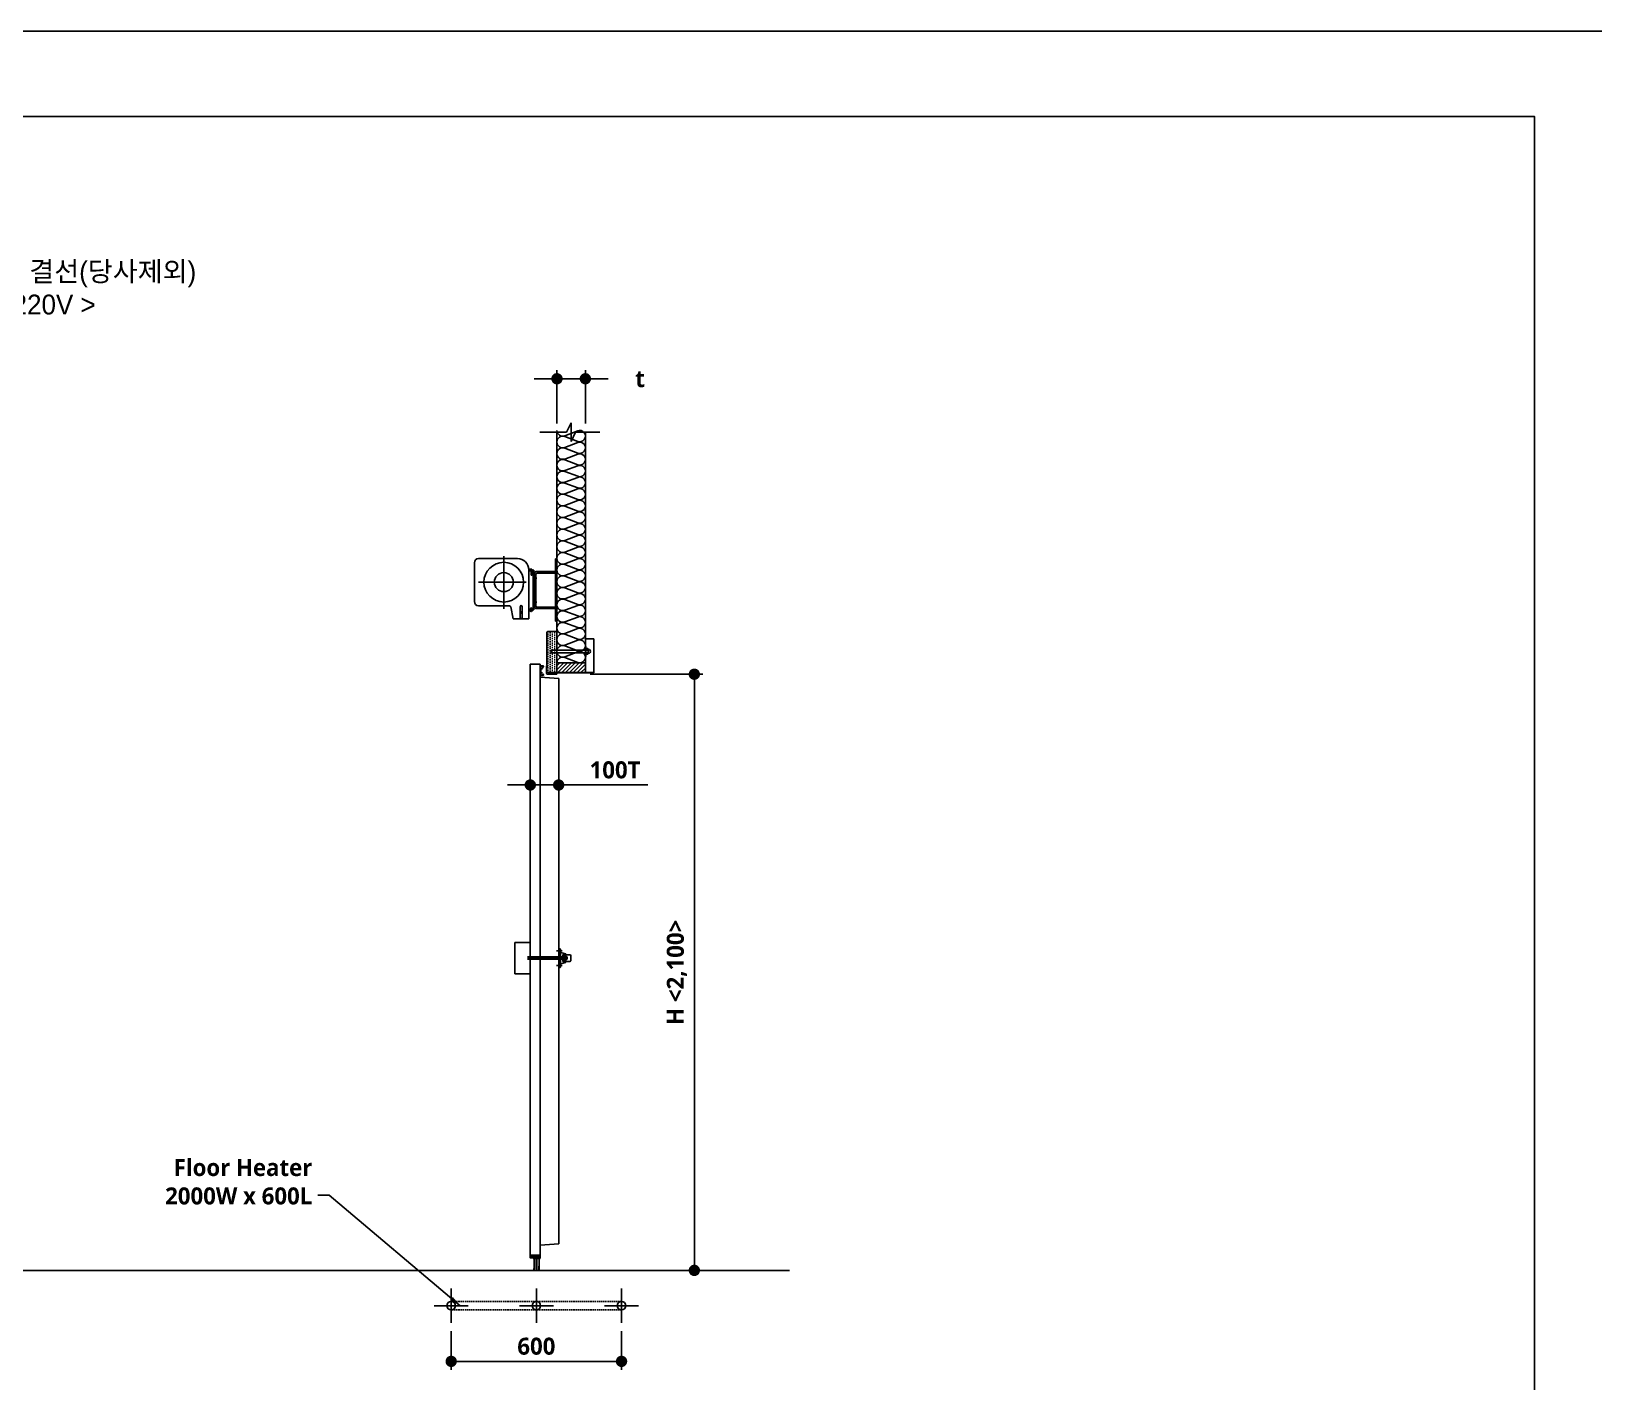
# Model space of a CAD drawing. Header units: millimetres. Extents: x 0 to 33600, y 0 to 8910.
# Drawn here: x 18254 to 23759, y 4153 to 8910 of the extents above; entities that cross this region are included whole.
import ezdxf
from ezdxf.lldxf.tags import DXFTag

# ---------------------------------------------------------------- set-up
doc = ezdxf.new("R2010")
doc.units = ezdxf.units.MM
doc.header["$LTSCALE"] = 20
doc.header["$MEASUREMENT"] = 0
doc.linetypes.add('CENTER', pattern=[2, 1.25, -0.25, 0.25, -0.25])
doc.linetypes.add('HIDDEN', pattern=[0.375, 0.25, -0.125])
doc.layers.get('0').update_dxf_attribs({"linetype": 'CONTINUOUS'})
doc.layers.get('Defpoints').update_dxf_attribs({"color": 181, "linetype": 'CONTINUOUS'})
for name, color, linetype in [('3', 3, 'CONTINUOUS'), ('DIM', 141, 'CONTINUOUS'), ('DOOR-2', 1, 'CONTINUOUS'), ('DOOR-3', 8, 'CONTINUOUS'), ('TEXT', 7, 'CONTINUOUS'), ('TEXT-1', 7, 'CONTINUOUS'), ('방열문', 7, 'CONTINUOUS')]:
    doc.layers.add(name, color=color, linetype=linetype)
doc.styles.add('SH_대대리576', font='')
doc.styles.get("Standard").update_dxf_attribs({"font": 'NanumGothicBold.ttf'})
doc.styles.get('SH_대대리576').set_extended_font_data('NanumGothic', bold=True)
tags = doc.linetypes.add('破線', pattern=[38.1, 25.4, -12.7]).pattern_tags.tags
tags[6:7] = [DXFTag(74, 4), DXFTag(75, 0), DXFTag(340, '0'), DXFTag(46, 1.0), DXFTag(50, 0.0), DXFTag(44, 0.0), DXFTag(45, 0.0)]
tags[4:5] = [DXFTag(74, 4), DXFTag(75, 0), DXFTag(340, '0'), DXFTag(46, 1.0), DXFTag(50, 0.0), DXFTag(44, 0.0), DXFTag(45, 0.0)]
tags = doc.linetypes.add('２点鎖線', pattern=[63.5, 31.75, -6.35, 6.35, -6.35, 6.35, -6.35]).pattern_tags.tags
tags[14:15] = [DXFTag(74, 4), DXFTag(75, 0), DXFTag(340, '0'), DXFTag(46, 1.0), DXFTag(50, 0.0), DXFTag(44, 0.0), DXFTag(45, 0.0)]
tags[12:13] = [DXFTag(74, 4), DXFTag(75, 0), DXFTag(340, '0'), DXFTag(46, 1.0), DXFTag(50, 0.0), DXFTag(44, 0.0), DXFTag(45, 0.0)]
tags[10:11] = [DXFTag(74, 4), DXFTag(75, 0), DXFTag(340, '0'), DXFTag(46, 1.0), DXFTag(50, 0.0), DXFTag(44, 0.0), DXFTag(45, 0.0)]
tags[8:9] = [DXFTag(74, 4), DXFTag(75, 0), DXFTag(340, '0'), DXFTag(46, 1.0), DXFTag(50, 0.0), DXFTag(44, 0.0), DXFTag(45, 0.0)]
tags[6:7] = [DXFTag(74, 4), DXFTag(75, 0), DXFTag(340, '0'), DXFTag(46, 1.0), DXFTag(50, 0.0), DXFTag(44, 0.0), DXFTag(45, 0.0)]
tags[4:5] = [DXFTag(74, 4), DXFTag(75, 0), DXFTag(340, '0'), DXFTag(46, 1.0), DXFTag(50, 0.0), DXFTag(44, 0.0), DXFTag(45, 0.0)]
doc.dimstyles.new('yongsung', dxfattribs={"dimscale": 20, "dimtxt": 3, "dimasz": 2, "dimexe": 1.5, "dimexo": 1.5, "dimgap": 1, "dimtad": 1, "dimdec": 0, "dimdsep": 46, "dimlunit": 6, "dimtxsty": 'Standard', "dimblk": 'DOT', "dimcen": 0, "dimdle": 2, "dimclrd": 256, "dimclre": 256, "dimclrt": 256, "dimadec": 0, "dimazin": 0, "dimtfac": 480, "dimtdec": 0, "dimtix": 1, "dimtmove": 2, "dimatfit": 3, "dimfxl": 1, "dimtolj": 1, "dimtzin": 0, "dimarcsym": 0})

# ---------------------------------------------------------------- blocks, each defined once
blk = doc.blocks.new('_Dot')
at = {"color": 0, "linetype": 'ByBlock', "lineweight": -2}
blk.add_line((-0.5, 0), (-1, 0), dxfattribs=at)
at = {"color": 0, "linetype": 'ByBlock', "const_width": 0.5}
blk.add_lwpolyline([(-0.25, 0, 1), (0.25, 0, 1)], format="xyb", close=True, dxfattribs=at)
blk = doc.blocks.new('*D316')
at = {"layer": 'Defpoints', "color": 0}
for p in [(20193.9, 6645), (20424.5, 4545), (20590.4, 4545)]:
    blk.add_point(p, dxfattribs=at)
at = {"layer": 'DIM', "lineweight": -2}
for p, q in [((20223.9, 6645), (20620.4, 6645)), ((20590.4, 6605), (20590.4, 4585)), ((20454.5, 4545), (20620.4, 4545))]:
    blk.add_line(p, q, dxfattribs=at)
at = {"layer": 'DIM', "linetype": 'ByBlock', "lineweight": -2, "xscale": 40, "yscale": 40, "zscale": 40}
for p, rotation in [((20590.4, 6645), 90), ((20590.4, 4545), 270)]:
    blk.add_blockref('_Dot', p, dxfattribs=dict(at, rotation=rotation))
at = {"layer": 'DIM', "insert": (20528.8, 5595), "char_height": 60, "attachment_point": 5, "rotation": 90}
blk.add_mtext('\\A1;H <2,100>', dxfattribs=at)
blk = doc.blocks.new('INSU')
at = {"layer": '3'}
for p, q in [((0.013, 0.729), (0.187, 0.271)), ((0.387, 0.729), (0.213, 0.271))]:
    blk.add_line(p, q, dxfattribs=at)
for centre, start, end in [((0.2, 0.8), 339.2034, 200.7966), ((0, 0.2), 270, 20.7966), ((0.4, 0.2), 159.2034, 270)]:
    blk.add_arc(centre, 0.2, start, end, dxfattribs=at)
blk = doc.blocks.new('*D317')
at = {"layer": 'Defpoints', "color": 0}
for p in [(20012.5, 6365.6), (20112.5, 6254.9), (20112.5, 6071.1)]:
    blk.add_point(p, dxfattribs=at)
at = {"layer": 'DIM', "lineweight": -2}
for p, q in [((20012.5, 6335.6), (20012.5, 6224.9)), ((20112.5, 6101.1), (20112.5, 6284.9)), ((19972.5, 6254.9), (19932.5, 6254.9)), ((20012.5, 6254.9), (20112.5, 6254.9)), ((20112.5, 6254.9), (20426.2, 6254.9))]:
    blk.add_line(p, q, dxfattribs=at)
at = {"layer": 'DIM', "linetype": 'ByBlock', "lineweight": -2, "xscale": 40, "yscale": 40, "zscale": 40}
blk.add_blockref('_Dot', (20012.5, 6254.9), dxfattribs=at)
at = {"layer": 'DIM', "linetype": 'ByBlock', "lineweight": -2, "xscale": 40, "yscale": 40, "zscale": 40, "rotation": 180}
blk.add_blockref('_Dot', (20112.5, 6254.9), dxfattribs=at)
at = {"layer": 'DIM', "insert": (20311.1, 6307.8), "char_height": 60, "attachment_point": 5}
blk.add_mtext('\\A1;100T', dxfattribs=at)
blk = doc.blocks.new('*D319')
at = {"layer": 'Defpoints', "color": 0}
for p in [(20206.5, 7685.9), (20106.5, 7497.8), (20206.5, 7497.8)]:
    blk.add_point(p, dxfattribs=at)
at = {"layer": 'DIM', "lineweight": -2}
for p, q in [((20106.5, 7527.8), (20106.5, 7715.9)), ((20206.5, 7527.8), (20206.5, 7715.9)), ((20066.5, 7685.9), (20026.5, 7685.9)), ((20106.5, 7685.9), (20206.5, 7685.9)), ((20246.5, 7685.9), (20286.5, 7685.9))]:
    blk.add_line(p, q, dxfattribs=at)
at = {"layer": 'DIM', "linetype": 'ByBlock', "lineweight": -2, "xscale": 40, "yscale": 40, "zscale": 40}
blk.add_blockref('_Dot', (20106.5, 7685.9), dxfattribs=at)
at = {"layer": 'DIM', "linetype": 'ByBlock', "lineweight": -2, "xscale": 40, "yscale": 40, "zscale": 40, "rotation": 180}
blk.add_blockref('_Dot', (20206.5, 7685.9), dxfattribs=at)
at = {"layer": 'DIM', "insert": (20399.2, 7685.9), "char_height": 60, "attachment_point": 5}
blk.add_mtext('\\A1;\\A1;t', dxfattribs=at)
blk = doc.blocks.new('A$C34577A09')
at = {"layer": 'DOOR-3', "linetype": 'ByBlock'}
for p, q in [((103.6, 35.1), (103.6, 220.7)), ((0, 61.1), (0, 197.1)), ((0, 61.1), (0, 197.1)), ((15, 212.1), (152, 212.1)), ((191.6, 174.3), (203, 174.3)), ((192, 172.1), (192, 0.1)), ((210, 171.3), (192, 171.3)), ((192.1, 171.4), (192.1, 169.2)), ((192.1, 169.2), (207.4, 169.2)), ((199.9, 171.1), (199.9, 171.3)), ((199.9, 155.1), (199.9, 171.1)), ((203, 174.3), (203, 155.1)), ((207.4, 33.7), (207.4, 169.1)), ((210, 31.3), (210, 171.3)), ((14.1, 129.1), (181.9, 129.1)), ((15, 46.1), (123.2, 46.1)), ((137, 0.1), (128.1, 42.1)), ((192, 0.1), (137, 0.1)), ((161.9, 3.2), (161.9, 43.6)), ((168, 43.6), (168, 3.2)), ((207.4, 33.6), (192, 33.6)), ((192, 31.3), (210, 31.3)), ((194.4, 31.3), (194.4, 28.9)), ((194.4, 28.9), (205.5, 28.9)), ((198.5, 38.1), (201.7, 38.1)), ((198.5, 31.3), (198.5, 38.1)), ((201.7, 38.1), (201.7, 31.3)), ((205.5, 28.9), (205.5, 31.3))]:
    blk.add_line(p, q, dxfattribs=at)
for centre, radius in [((103.6, 129.1), 70), ((103.6, 129.1), 33.5), ((164.9, 22.3), 2.93)]:
    blk.add_circle(centre, radius, dxfattribs=at)
for centre, radius, start, end in [((15, 197.1), 15, 90, 180), ((152, 172.1), 40, 0, 90), ((201.4, 155.1), 1.52, 180.1429, 359.8571), ((15, 61.1), 15, 180, 270), ((123.2, 41.1), 5, 11.9784, 90), ((165, 43.6), 2.98, 0.2056, 179.7944), ((165, 3), 2.98, 176.0524, 3.9476), ((199.9, 29), 3.4, 180.8166, 359.1834)]:
    blk.add_arc(centre, radius, start, end, dxfattribs=at)
blk = doc.blocks.new('A$C17235A22')
at = {"color": 0}
for centre, start in [((-102.8, 16.9), 351.3862), ((-101.7, 16.9), 351.3395)]:
    blk.add_arc(centre, 106.1, start, 0, dxfattribs=at)
blk.add_arc((2.7, 1.1), 0.538, 193.2102, 337.1877)
at = {"layer": '방열문', "color": 1, "linetype": 'CENTER'}
for p, q in [((7.7, 42.5), (0, 42.5)), ((3.9, 46.4), (3.9, 16.9))]:
    blk.add_line(p, q, dxfattribs=at)
at = {"layer": '방열문', "color": 0}
for p, q in [((3.4, 40.8), (3.4, 16.9)), ((4.4, 40.8), (4.4, 16.9))]:
    blk.add_line(p, q, dxfattribs=at)
blk.add_arc((3.9, 42.5), 1.81, 286.6015, 253.3985, dxfattribs=at)
at = {"layer": '방열문', "color": 1, "linetype": 'CENTER'}
blk.add_arc((-102.3, 16.9), 106.1, 350.8303, 0, dxfattribs=at)
blk = doc.blocks.new('*D331')
at = {"layer": 'Defpoints', "color": 0}
for p in [(19733.9, 4360.7), (20333.9, 4360.7), (19733.9, 4224.5)]:
    blk.add_point(p, dxfattribs=at)
at = {"layer": 'DIM', "lineweight": -2}
for p, q in [((19733.9, 4330.7), (19733.9, 4194.5)), ((20333.9, 4330.7), (20333.9, 4194.5)), ((20293.9, 4224.5), (19773.9, 4224.5))]:
    blk.add_line(p, q, dxfattribs=at)
at = {"layer": 'DIM', "linetype": 'ByBlock', "lineweight": -2, "xscale": 40, "yscale": 40, "zscale": 40, "rotation": 180}
blk.add_blockref('_Dot', (19733.9, 4224.5), dxfattribs=at)
at = {"layer": 'DIM', "linetype": 'ByBlock', "lineweight": -2, "xscale": 40, "yscale": 40, "zscale": 40}
blk.add_blockref('_Dot', (20333.9, 4224.5), dxfattribs=at)
at = {"layer": 'DIM', "insert": (20033.9, 4277.6), "char_height": 60, "attachment_point": 5}
blk.add_mtext('\\A1;600', dxfattribs=at)

msp = doc.modelspace()

# ---------------------------------------------------------------- hatches: boundary and pattern name
h = msp.add_hatch()
h.set_pattern_fill('DOTS', color=256, scale=5, angle=270, style=0)
h.set_pattern_definition([(270, (18621.878, 37659.626), (7.9375, -3.96875), [0, -7.9375])])
h.paths.add_polyline_path([(20105.5, 6651.2, 0.414214), (20106.5, 6652.2), (20106.5, 6794, 0.414214), (20105.5, 6795), (20073.5, 6795, 0.414214), (20070.5, 6792), (20070.5, 6720.3, -1), (20070.5, 6719.7), (20070.5, 6679.6), (20072.6, 6671.9), (20071.4, 6671.6), (20070.5, 6675), (20069.5, 6675), (20069.5, 6670.5), (20069.9, 6669.7), (20069.5, 6669), (20069.9, 6668.2), (20069.5, 6667.5), (20069.9, 6666.7), (20069.5, 6666), (20069.9, 6665.2), (20069.5, 6664.5), (20069.9, 6663.7), (20069.5, 6663), (20069.9, 6662.2), (20069.5, 6661.5), (20069.9, 6660.7), (20069.5, 6660), (20069.9, 6659.2), (20069.5, 6658.5), (20069.9, 6657.7), (20069.5, 6657), (20069.9, 6656.2), (20069.5, 6655.5), (20069.9, 6654.7), (20069.5, 6654), (20069.9, 6653.2), (20069.5, 6652.5), (20069.9, 6651.7), (20069.5, 6651), (20069.9, 6650.2), (20069.5, 6649.5), (20069.5, 6648, 0.414214), (20072.5, 6645), (20098.2, 6645, -1), (20098.8, 6645), (20106.5, 6645), (20106.5, 6648), (20077.5, 6648, -0.414214), (20076.5, 6649), (20076.5, 6650.2, -0.414214), (20077.5, 6651.2)])
at = {"linetype": 'Continuous', "transparency": 33554687}
h = msp.add_hatch(dxfattribs=at)
h.set_pattern_fill('ANSI31')
h.set_pattern_definition([(45, (48259.6228, -1257258.6158), (-2.24506403, 2.24506403), [])])
h.paths.add_polyline_path([(20012.5, 4598.7), (20012.5, 4588.7), (20035.2, 4588.7), (20043.7, 4588.7), (20047.5, 4588.7), (20047.5, 4598.7)])
at = {"layer": 'DOOR-2', "linetype": '破線', "ltscale": 0.5}
h = msp.add_hatch(dxfattribs=at)
h.set_pattern_fill('ANSI31', color=256, scale=3)
h.set_pattern_definition([(45, (-50243.529, -144901.942), (-6.7351921, 6.7351921), [])])
h.paths.add_polyline_path([(20106.5, 6651), (20106.5, 6685), (20206.5, 6685), (20206.5, 6651)])

# ---------------------------------------------------------------- linework, layer by layer
for p, q in [((20140.5, 7497.8), (20045.9, 7497.8)), ((20155.9, 7531), (20140.5, 7497.8)), ((20155.9, 7531), (20155.9, 7464.6)), ((20171.4, 7497.8), (20155.9, 7464.6)), ((20257.2, 7497.8), (20171.4, 7497.8))]:
    msp.add_line(p, q)
at = {"color": 7, "linetype": 'Continuous'}
for p, q in [((20112.5, 6630), (20047.5, 6635)), ((20112.5, 6630), (20112.5, 4638.7)), ((20112.5, 4638.7), (20047.5, 4633.7)), ((20012.5, 4598.7), (20047.5, 4598.7))]:
    msp.add_line(p, q, dxfattribs=at)
msp.add_lwpolyline([(20047.5, 6680), (20012.5, 6680), (20012.5, 4588.7), (20047.5, 4588.7)], close=True, dxfattribs=at)
at = {"layer": 'Defpoints'}
for points in [[(12600, 8910), (25200, 8910), (25200, 0), (12600, 0)], [(12900, 8610), (23550, 8610), (23550, 300), (12900, 300)]]:
    msp.add_lwpolyline(points, close=True, dxfattribs=at)
at = {"layer": 'DOOR-2', "linetype": '２点鎖線', "ltscale": 5}
for p, q in [((20106.5, 6685), (20106.5, 7497.8)), ((20206.5, 6651), (20206.5, 7497.8))]:
    msp.add_line(p, q, dxfattribs=at)
at = {"layer": 'DOOR-2'}
for p, q in [((20070.5, 6792), (20070.5, 6720.3)), ((20105.5, 6795), (20073.5, 6795)), ((20106.5, 6652.2), (20106.5, 6794)), ((20070.5, 6719.7), (20070.5, 6679.6)), ((20069.5, 6675), (20070.5, 6675)), ((20069.5, 6675), (20069.5, 6670.5)), ((20069.5, 6670.5), (20069.9, 6669.7)), ((20069.9, 6669.7), (20069.5, 6669)), ((20069.5, 6669), (20069.9, 6668.2)), ((20069.9, 6668.2), (20069.5, 6667.5)), ((20069.5, 6667.5), (20069.9, 6666.7)), ((20069.9, 6666.7), (20069.5, 6666)), ((20069.5, 6666), (20069.9, 6665.2)), ((20069.9, 6665.2), (20069.5, 6664.5)), ((20069.5, 6664.5), (20069.9, 6663.7)), ((20069.9, 6663.7), (20069.5, 6663)), ((20069.5, 6663), (20069.9, 6662.2)), ((20069.9, 6662.2), (20069.5, 6661.5)), ((20069.5, 6661.5), (20069.9, 6660.7)), ((20069.9, 6660.7), (20069.5, 6660)), ((20072.6, 6671.9), (20070.5, 6679.6)), ((20071.4, 6671.6), (20070.5, 6675)), ((20072.6, 6671.9), (20071.4, 6671.6)), ((20069.5, 6660), (20069.9, 6659.2)), ((20069.9, 6659.2), (20069.5, 6658.5)), ((20069.5, 6658.5), (20069.9, 6657.7)), ((20069.9, 6657.7), (20069.5, 6657)), ((20069.5, 6657), (20069.9, 6656.2)), ((20069.9, 6656.2), (20069.5, 6655.5)), ((20069.5, 6655.5), (20069.9, 6654.7)), ((20069.9, 6654.7), (20069.5, 6654)), ((20069.5, 6654), (20069.9, 6653.2)), ((20069.9, 6653.2), (20069.5, 6652.5)), ((20069.5, 6652.5), (20069.9, 6651.7)), ((20069.9, 6651.7), (20069.5, 6651)), ((20069.5, 6651), (20069.9, 6650.2)), ((20069.9, 6650.2), (20069.5, 6649.5)), ((20069.5, 6649.5), (20069.5, 6648)), ((20072.5, 6645), (20098.2, 6645)), ((20076.5, 6650.2), (20076.5, 6649)), ((20105.5, 6651.2), (20077.5, 6651.2)), ((20077.5, 6648), (20106.5, 6648)), ((20098.8, 6645), (20106.5, 6645)), ((20106.5, 6645), (20106.5, 6648)), ((19733.9, 4480.7), (19733.9, 4360.7)), ((20033.9, 4480.7), (20033.9, 4360.7)), ((20333.9, 4480.7), (20333.9, 4360.7)), ((19673.9, 4420.7), (19793.9, 4420.7)), ((19973.9, 4420.7), (20093.9, 4420.7)), ((20273.9, 4420.7), (20393.9, 4420.7))]:
    msp.add_line(p, q, dxfattribs=at)
at = {"layer": 'DOOR-2', "linetype": '破線', "ltscale": 0.5}
for p, q in [((20206.5, 6730.2), (20086.3, 6730.2)), ((20086.3, 6730.2), (20086.3, 6720.2)), ((20086.3, 6720.2), (20206.5, 6720.2)), ((20206.5, 6720.2), (20206.5, 6730.2))]:
    msp.add_line(p, q, dxfattribs=at)
at = {"layer": 'DOOR-2', "ltscale": 0.5}
for p, q in [((20206.5, 6742.4), (20208.5, 6742.4)), ((20206.5, 6707.7), (20206.5, 6742.4)), ((20208.5, 6742.4), (20208.5, 6707.7)), ((20208.5, 6707.7), (20206.5, 6707.7))]:
    msp.add_line(p, q, dxfattribs=at)
at = {"layer": 'DOOR-2', "linetype": 'Continuous', "ltscale": 5}
for p, q in [((20208.5, 6732.7), (20209, 6735.2)), ((20208.5, 6717.7), (20208.5, 6732.7)), ((20208.5, 6717.7), (20208.5, 6732.7)), ((20208.5, 6717.7), (20209, 6715.2)), ((20209, 6735.2), (20215.5, 6735.2)), ((20209, 6730.2), (20215.5, 6730.2)), ((20209, 6720.2), (20215.5, 6720.2)), ((20216.5, 6732.7), (20215.5, 6735.2)), ((20216.5, 6717.7), (20215.5, 6715.2)), ((20216.5, 6732.7), (20216.5, 6717.7)), ((20216.7, 6732.5), (20216.7, 6717.9)), ((20215.5, 6715.2), (20209, 6715.2))]:
    msp.add_line(p, q, dxfattribs=at)
at = {"layer": 'DOOR-2', "ltscale": 10}
msp.add_line((20925.5, 4545), (14644.2, 4545), dxfattribs=at)
at = {"layer": 'DOOR-2'}
for centre, radius, start, end in [((20073.5, 6792), 3, 90, 180), ((20105.5, 6794), 1, 0, 90), ((20070.5, 6720), 0.3, 270, 90), ((20072.5, 6648), 3, 180, 270), ((20077.5, 6650.2), 1, 90, 180), ((20077.5, 6649), 1, 180, 270), ((20098.5, 6645), 0.3, 0, 180), ((20105.5, 6652.2), 1, 270, 0)]:
    msp.add_arc(centre, radius, start, end, dxfattribs=at)
at = {"layer": 'DOOR-2', "linetype": 'Continuous', "ltscale": 5}
for centre, radius, start, end in [((20220.1, 6733.7), 11.6, 184.9793, 197.6405), ((20233.8, 6725.2), 25.2, 168.5788, 191.4212), ((20220.1, 6716.7), 11.6, 162.3595, 175.0207), ((20212.1, 6733), 4.48, 320.7195, 355.6777), ((20203.5, 6725.2), 13, 337.3801, 22.6199), ((20212.1, 6717.3), 4.48, 4.3223, 39.2805), ((20216.7, 6732.7), 0.2, 180, 270), ((20216.7, 6717.7), 0.2, 90, 180), ((20217.2, 6725.2), 7.32, 266.207, 93.793)]:
    msp.add_arc(centre, radius, start, end, dxfattribs=at)
at = {"layer": 'DOOR-3', "color": 1}
for p, q in [((20101.5, 7051.4), (20101.5, 6831.4)), ((20106.5, 7051.4), (20101.5, 7051.4)), ((20106.5, 7051.4), (20106.5, 6831.4)), ((20026.5, 6999.4), (20026.5, 6883.4)), ((20031.5, 6996.4), (20031.5, 6886.4)), ((20033.5, 7006.4), (20101.5, 7006.4)), ((20036.5, 7001.4), (20101.5, 7001.4)), ((20035.8, 6983.9), (20022.6, 6983.9)), ((20031.5, 6988.9), (20026.5, 6988.9)), ((20031.5, 6978.9), (20026.5, 6978.9)), ((20035.8, 6898.9), (20022.6, 6898.9)), ((20031.5, 6903.9), (20026.5, 6903.9)), ((20031.5, 6893.9), (20026.5, 6893.9)), ((20036.5, 6881.4), (20101.5, 6881.4)), ((20033.5, 6876.4), (20101.5, 6876.4)), ((20106.5, 6831.4), (20101.5, 6831.4))]:
    msp.add_line(p, q, dxfattribs=at)
at = {"layer": 'DOOR-3'}
for p, q in [((20047.5, 6675), (20056.3, 6675)), ((20047.5, 6672), (20047.5, 6675)), ((20047.5, 6672), (20048, 6672)), ((20048, 6643), (20048, 6672)), ((20050, 6665.5), (20050, 6673)), ((20050, 6673), (20056.5, 6673)), ((20050, 6665.5), (20055, 6665.5)), ((20050, 6657.8), (20050, 6664.5)), ((20050, 6664.5), (20055, 6664.5)), ((20055, 6665.5), (20055, 6664.5)), ((20056.5, 6673), (20056.5, 6670)), ((20047.5, 6643), (20048, 6643)), ((20047.5, 6640), (20047.5, 6643)), ((20047.5, 6640), (20056.3, 6640)), ((20049.7, 6657.5), (20050, 6657.8)), ((20049.7, 6657.5), (20050, 6657.2)), ((20050, 6650.5), (20050, 6657.2)), ((20050, 6650.5), (20055, 6650.5)), ((20050, 6649.5), (20055, 6649.5)), ((20050, 6642), (20050, 6649.5)), ((20050, 6642), (20056.5, 6642)), ((20055, 6649.5), (20055, 6650.5)), ((20056.5, 6642), (20056.5, 6644.9)), ((19957.8, 5699.9), (20012.5, 5699.9)), ((19957.8, 5699.9), (19957.8, 5590)), ((20112.5, 5678), (20117, 5678)), ((20117.5, 5645), (20117.5, 5677)), ((20118.5, 5645), (20118.5, 5676.5)), ((20002.5, 5649), (20142.5, 5649)), ((20002.5, 5645), (20142.5, 5649)), ((20002.5, 5649), (20142.5, 5645)), ((20142.5, 5641), (20002.5, 5645)), ((20142.5, 5645), (20002.5, 5641)), ((20002.5, 5641), (20142.5, 5641)), ((20117.5, 5645), (20117.5, 5613)), ((20118.5, 5645), (20118.5, 5613.5)), ((20119.7, 5664.7), (20136.4, 5660.2)), ((20119.7, 5625.2), (20136.4, 5629.7)), ((20127.5, 5645), (20127.5, 5656)), ((20127.5, 5645), (20127.5, 5633.5)), ((20128, 5633), (20136.3, 5633)), ((20137.5, 5657), (20128.3, 5657)), ((20137.5, 5657.2), (20128.5, 5657)), ((20137.5, 5658.8), (20137.5, 5631.1)), ((20142.5, 5645), (20142.5, 5649)), ((20142.5, 5641), (20142.5, 5645)), ((20154.8, 5636), (20154.8, 5654)), ((19957.8, 5590), (20012.5, 5590)), ((20112.5, 5612), (20117, 5612))]:
    msp.add_line(p, q, dxfattribs=at)
at = {"layer": 'DOOR-3', "ltscale": 0.3}
for p, q in [((20105.4, 5671), (20125.2, 5671)), ((20105.4, 5619), (20125.2, 5619)), ((20133.5, 5653.7), (20133.5, 5636.2))]:
    msp.add_line(p, q, dxfattribs=at)
at = {"layer": 'DOOR-3', "ltscale": 0.8}
msp.add_line((20002.5, 5645), (20142.5, 5645), dxfattribs=at)
at = {"layer": 'DOOR-3', "ltscale": 0.7}
for p, q in [((20137.5, 5657), (20151.8, 5657)), ((20137.5, 5633), (20151.8, 5633))]:
    msp.add_line(p, q, dxfattribs=at)
at = {"layer": 'DOOR-3', "color": 1}
for centre, radius, start, end in [((20033.5, 6999.4), 7, 90, 180), ((20036.5, 6996.4), 5, 90, 180), ((20033.5, 6883.4), 7, 180, 270), ((20036.5, 6886.4), 5, 180, 270)]:
    msp.add_arc(centre, radius, start, end, dxfattribs=at)
at = {"layer": 'DOOR-3'}
for centre, radius, start, end in [((20056.3, 6672.2), 2.75, 286.8109, 90), ((20057, 6670), 0.423, 180, 286.8109), ((20056.3, 6642.7), 2.75, 270, 73.1891), ((20057, 6644.9), 0.423, 73.1891, 180), ((20116.5, 5677), 1, 0, 90), ((20117, 5676.5), 1.5, 0, 90), ((20120, 5666.1), 1.5, 180, 255.2564), ((20120, 5623.8), 1.5, 104.7436, 180), ((20128.5, 5656), 1, 91.4321, 180), ((20128, 5633.5), 0.5, 180, 270), ((20133.5, 5645), 2.1, 0, 180), ((20133.5, 5645), 2.1, 180, 0), ((20136.3, 5628), 5, 76.1378, 90), ((20136, 5658.8), 1.5, 0, 75.2564), ((20136, 5631.1), 1.5, 284.7436, 0), ((20151.8, 5654), 3, 0, 90), ((20151.8, 5636), 3, 270, 0), ((20116.5, 5613), 1, 270, 0), ((20117, 5613.5), 1.5, 270, 0)]:
    msp.add_arc(centre, radius, start, end, dxfattribs=at)
at = {"layer": 'TEXT'}
msp.add_line((20206.5, 6765.3), (20206.5, 6770.3), dxfattribs=at)
at = {"layer": 'TEXT-1'}
msp.add_line((20106.5, 6685), (20206.5, 6685), dxfattribs=at)
at = {"layer": '방열문'}
for p, q in [((20206.5, 6770.3), (20236.5, 6770.3)), ((20206.5, 6765.3), (20207.2, 6765.3)), ((20207.2, 6769.6), (20235.8, 6769.6)), ((20207.2, 6765.3), (20207.2, 6769.6)), ((20235.8, 6651), (20235.8, 6769.6)), ((20236.5, 6650.3), (20236.5, 6770.3)), ((20081.5, 6650.3), (20081.5, 6651)), ((20081.5, 6651), (20235.8, 6651)), ((20081.5, 6650.3), (20236.5, 6650.3))]:
    msp.add_line(p, q, dxfattribs=at)
at = {"layer": '방열문', "linetype": 'HIDDEN'}
for p, q in [((20333.9, 4435.7), (19733.9, 4435.7)), ((20333.9, 4405.7), (19733.9, 4405.7))]:
    msp.add_line(p, q, dxfattribs=at)
at = {"layer": '방열문'}
for centre in [(19733.9, 4420.7), (20033.9, 4420.7), (20333.9, 4420.7)]:
    msp.add_circle(centre, 15, dxfattribs=at)

# ---------------------------------------------------------------- block references
at = {"color": 1}
msp.add_blockref('A$C34577A09', (19815.5, 6840.3), dxfattribs=at)
for p in [(20022.9, 4544.4), (20031.4, 4544.4), (20039.9, 4544.4)]:
    msp.add_blockref('A$C17235A22', p)
at = {"layer": 'DOOR-3', "xscale": -100, "yscale": 100, "zscale": 100, "rotation": 270, "row_count": 1, "column_count": 20, "row_spacing": 0, "column_spacing": -41.00000000000005}
msp.add_blockref('INSU', (20106.5, 6684.9), dxfattribs=at)

# ---------------------------------------------------------------- texts
at = {"color": 4, "insert": (18227.2, 8099), "char_height": 70, "attachment_point": 2, "style": 'SH_대대리576'}
msp.add_mtext('{\\fHYwulM|b0|i0|c129|p18;1\\f굴림|b0|i0|c129|p50;차전기공급 및 결선\\fHYwulM|b0|i0|c129|p18;(\\f굴림|b0|i0|c129|p50;당사제외\\fHYwulM|b0|i0|c129|p18;)\\P< 1\\fISOCPEUR|b0|i0|c0|p34;%%C\\fHYwulM|b0|i0|c129|p18; 220V >}', dxfattribs=at)
at = {"layer": 'TEXT', "insert": (19244.5, 4776.5), "char_height": 60, "attachment_point": 9, "style": 'SH_대대리576'}
msp.add_mtext('Floor Heater\\P2000W x 600L', dxfattribs=at)

# ---------------------------------------------------------------- dimensions: what is measured, and where the dimension line sits
at = {"layer": 'DIM'}
dim = msp.add_linear_dim(base=(20206.5, 7685.9), p1=(20106.5, 7497.8), p2=(20206.5, 7497.8), text='\\A1;t', dimstyle='yongsung', dxfattribs=at)
dim.commit()
dim.dimension.update_dxf_attribs({"geometry": '*D319', "text_midpoint": (20399.2, 7685.9), "dimtype": 160})
dim = msp.add_linear_dim(base=(20590.4, 4545), p1=(20193.9, 6645), p2=(20424.5, 4545), angle=90, text='H <<>>', dimstyle='yongsung', override={"dimtmove": 1}, dxfattribs=at)
dim.commit()
dim.dimension.update_dxf_attribs({"geometry": '*D316', "text_midpoint": (20528.8, 5595)})
dim = msp.add_linear_dim(base=(20112.5, 6254.9), p1=(20012.5, 6365.6), p2=(20112.5, 6071.1), text='<>T', dimstyle='yongsung', override={"dimtmove": 1}, dxfattribs=at)
dim.commit()
dim.dimension.update_dxf_attribs({"geometry": '*D317', "text_midpoint": (20311.1, 6254.9), "dimtype": 160})
dim = msp.add_linear_dim(base=(19733.9, 4224.5), p1=(20333.9, 4360.7), p2=(19733.9, 4360.7), dimstyle='yongsung', override={"dimtmove": 1}, dxfattribs=at)
dim.commit()
dim.dimension.update_dxf_attribs({"geometry": '*D331', "text_midpoint": (20033.9, 4277.6)})

# ---------------------------------------------------------------- leaders
at = {"layer": 'TEXT', "annotation_type": 0, "has_hookline": 1, "hookline_direction": 1, "text_width": 575.9}
msp.add_leader([(19765.6, 4420.7), (19304.5, 4810.1), (19264.5, 4810.1)], dimstyle='yongsung', override={"dimtad": 0}, dxfattribs=at)

doc.saveas('drawing.dxf')
